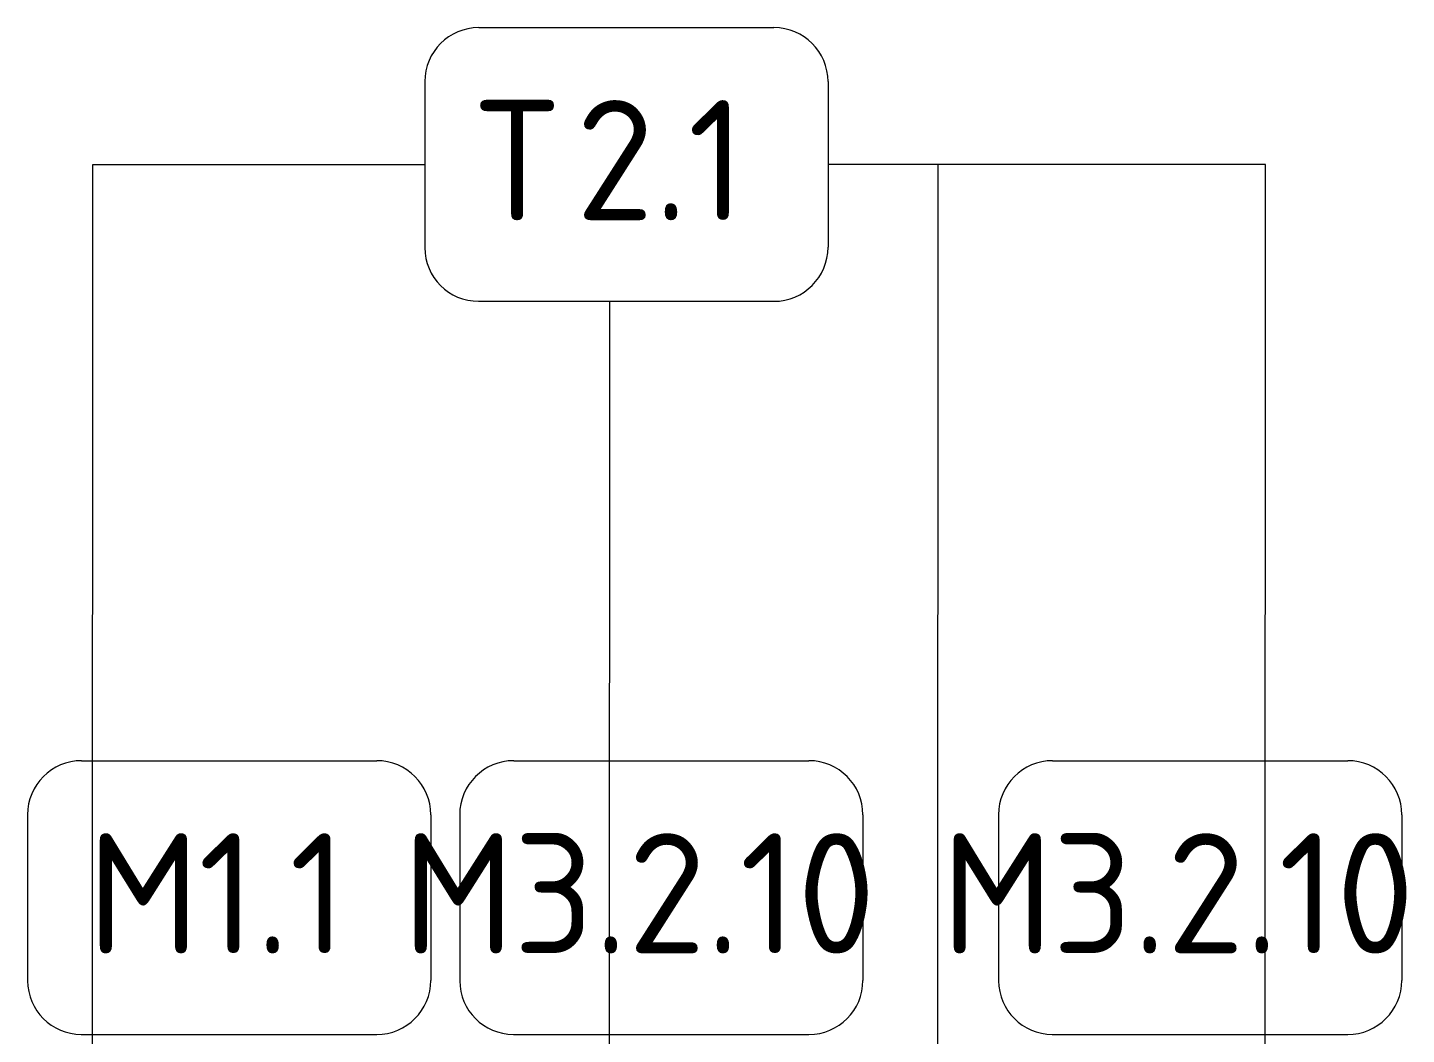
# Model space of a CAD drawing. Header units: millimetres. Extents: x -6228 to 200708, y -8553 to 29014.
# Drawn here: x 153735 to 156030, y 1287 to 2963 of the extents above; entities that cross this region are included whole.
import ezdxf

# ---------------------------------------------------------------- set-up
doc = ezdxf.new("R2010")
doc.units = ezdxf.units.MM
doc.layers.add('Марки для знаков', color=7, linetype='Continuous', lineweight=9)
doc.styles.add('GOST Common_1', font='GOST_Common.ttf', dxfattribs={"height": 200})

# ---------------------------------------------------------------- blocks, each defined once
blk = doc.blocks.new('Марка_Знаки - В прямоуг_Наименование краткое-30718135-План зашивки приборов отопления в осях 2 этажа 23-33')
at = {"layer": 'Марки для знаков'}
for p, q in [((-2.455, 2.278), (2.455, 2.278)), ((-3.355, 1.378), (-3.355, -1.384)), ((3.355, 1.378), (3.355, -1.378)), ((-2.461, -2.278), (2.455, -2.278))]:
    blk.add_line(p, q, dxfattribs=at)
for centre, radius, start, end in [((-2.455, 1.378), 0.9, 90, 180), ((2.455, 1.378), 0.9, 0, 90), ((-2.461, -1.384), 0.893, 180, 270), ((2.455, -1.378), 0.9, 270, 0)]:
    blk.add_arc(centre, radius, start, end, dxfattribs=at)

msp = doc.modelspace()

# ---------------------------------------------------------------- linework, layer by layer
at = {"layer": 'Марки для знаков'}
for p, q in [((153842.8, 503.1), (153843.8, 2734.8)), ((153843.8, 2734.8), (154396.1, 2734.8)), ((155250.3, 2734.8), (155067, 2734.8)), ((155795.3, 2734.8), (155067, 2734.8)), ((155249.3, 503.1), (155250.3, 2734.8)), ((155794.3, 503.1), (155795.3, 2734.8)), ((154703, 503.1), (154704.1, 2507.1)), ((154704.1, 2507.1), (154731.6, 2507.1))]:
    msp.add_line(p, q, dxfattribs=at)

# ---------------------------------------------------------------- block references
at = {"layer": 'Марки для знаков', "xscale": 99.99999999999993, "yscale": 99.99999999999993, "zscale": 99.99999999999993}
for p in [(154731.6, 2734.8), (154070.6, 1514.7), (154789.7, 1514.7), (155686.4, 1514.7)]:
    msp.add_blockref('Марка_Знаки - В прямоуг_Наименование краткое-30718135-План зашивки приборов отопления в осях 2 этажа 23-33', p, dxfattribs=at)

# ---------------------------------------------------------------- texts
at = {"layer": 'Марки для знаков', "char_height": 200, "attachment_point": 1, "style": 'GOST Common_1'}
for s, insert, width in [('\\fGOST Common|b0|i0|c204|p34|;Т', (154482.1, 2841.9), 200.422), ('2.1', (154647.4, 2841.9), 368.776), ('\\fGOST Common|b0|i0|c204|p34|;М', (153834.1, 1621.7), 224.472), ('1.1', (154019.3, 1621.7), 312.658), ('\\fGOST Common|b0|i0|c204|p34|;М', (154358.2, 1621.7), 224.472), ('3.2.10', (154543.4, 1621.7), 785.654), ('\\fGOST Common|b0|i0|c204|p34|;М', (155254.9, 1621.7), 224.472), ('3.2.10', (155440.1, 1621.7), 785.654)]:
    msp.add_mtext(s, dxfattribs=dict(at, insert=insert, width=width))

doc.saveas('drawing.dxf')
